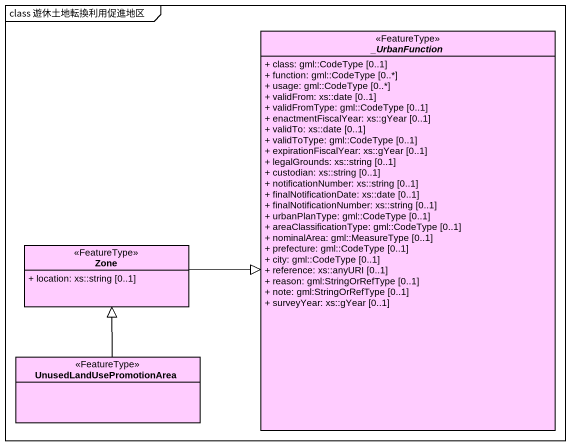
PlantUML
@startuml
mainframe class 遊休土地転換利用促進地区
hide circle
hide empty members
skinparam classAttributeIconSize 0
abstract class "_UrbanFunction" as UrbanFunction <<FeatureType>> #FFCCFF {
  + class: gml::CodeType [0..1]
  + function: gml::CodeType [0..*]
  + usage: gml::CodeType [0..*]
  + validFrom: xs::date [0..1]
  + validFromType: gml::CodeType [0..1]
  + enactmentFiscalYear: xs::gYear [0..1]
  + validTo: xs::date [0..1]
  + validToType: gml::CodeType [0..1]
  + expirationFiscalYear: xs::gYear [0..1]
  + legalGrounds: xs::string [0..1]
  + custodian: xs::string [0..1]
  + notificationNumber: xs::string [0..1]
  + finalNotificationDate: xs::date [0..1]
  + finalNotificationNumber: xs::string [0..1]
  + urbanPlanType: gml::CodeType [0..1]
  + areaClassificationType: gml::CodeType [0..1]
  + nominalArea: gml::MeasureType [0..1]
  + prefecture: gml::CodeType [0..1]
  + city: gml::CodeType [0..1]
  + reference: xs::anyURI [0..1]
  + reason: gml:StringOrRefType [0..1]
  + note: gml:StringOrRefType [0..1]
  + surveyYear: xs::gYear [0..1]
}
class Zone <<FeatureType>> #FFCCFF {
  + location: xs::string [0..1]
}
class UnusedLandUsePromotionArea <<FeatureType>> #FFCCFF
Zone -right-|> UrbanFunction
UnusedLandUsePromotionArea -up-|> Zone
@enduml
